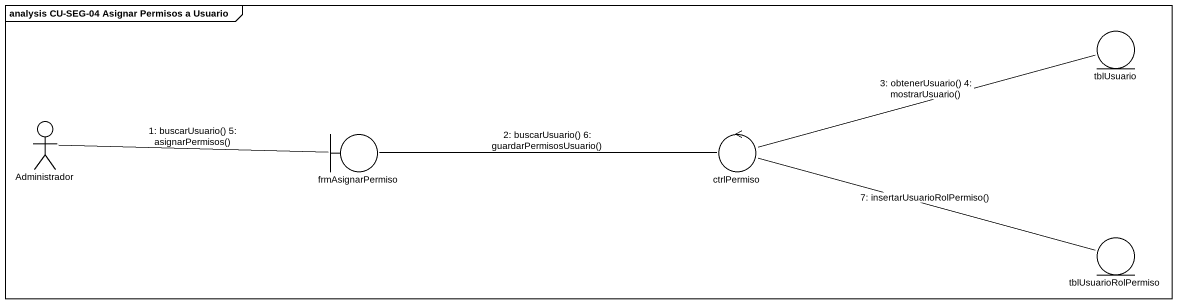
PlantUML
@startuml
mainframe analysis CU-SEG-04 Asignar Permisos a Usuario
entity tblUsuario
actor Administrador
boundary frmAsignarPermiso
control ctrlPermiso
entity tblUsuarioRolPermiso
Administrador -right- frmAsignarPermiso : 1: buscarUsuario() 5: asignarPermisos()
frmAsignarPermiso -right- ctrlPermiso : 2: buscarUsuario() 6: guardarPermisosUsuario()
ctrlPermiso -right- tblUsuario : 3: obtenerUsuario() 4: mostrarUsuario()
ctrlPermiso -right- tblUsuarioRolPermiso : 7: insertarUsuarioRolPermiso()
@enduml
